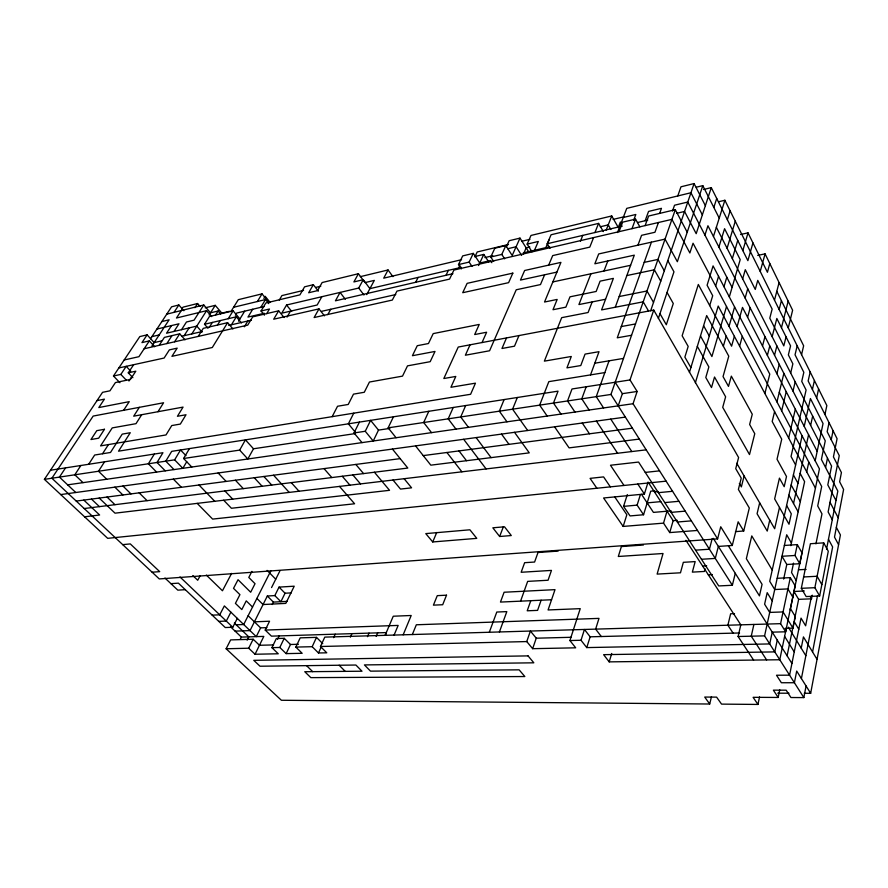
<?xml version="1.0" encoding="UTF-8"?>
<svg xmlns="http://www.w3.org/2000/svg" width="888" height="888" viewBox="0 0 888 888"><rect width="100%" height="100%" fill="white"/><g stroke="black" fill="none" stroke-linecap="round" stroke-linejoin="round"><path stroke-width="1.33" d="M804.262 693.273L810.666 693.295L840.414 534.942L836.363 527.361M273.537 644.921L259.463 645.276L253.158 639.238L230.636 639.904L226.129 648.762L281.396 700.266L709.712 704.018L704.706 697.058L716.594 697.124L721.556 704.117L757.941 704.439L753.102 697.313L778.177 697.457L773.37 690.154L786.18 690.187L790.931 697.524L803.851 697.591L806.071 685.969M812.564 651.959L832.622 546.953L828.46 539.305M819.646 595.992L828.282 551.226L823.687 542.846L810.411 543.734L801.32 588.311L806.149 596.558L819.646 595.992L814.873 587.69L823.687 542.846M801.409 678.565L817.515 595.637M826.528 549.284L837.828 491.097L821.4 459.451L825.263 440.848L716.361 227.25M801.22 648.162L803.44 636.918L817.038 659.351M811.532 595.959L805.638 625.807L801.032 618.126L789.576 675.169L776.512 675.235L781.373 682.75L794.394 682.728L796.703 671.062L810.666 693.295M804.306 590.997L793.961 591.464L798.634 599.345L811.51 598.823L812.231 595.171M815.95 543.878L821.977 513.875L817.715 505.96L821.689 486.502L693.051 243.245L689.865 252.958L671.927 219.369L453.935 270.063L449.55 279.11L396.969 291.098L392.341 300.055L314.13 317.538L318.992 308.88L324.453 315.839M778.177 697.457L779.742 689.798M787.101 655.788L794.105 621.5L798.8 629.259M794.349 620.268L798.634 599.345M825.574 467.488L827.483 458.141M831.235 439.76L833.088 430.724M785.014 628.36L792.962 628.149L795.315 616.605L790.442 608.535M786.202 628.782L779.764 659.751L609.201 661.871L603.618 654.667L774.769 651.892L777.255 640.126M790.12 609.934L819.435 468.908L779.287 392.274M829.048 422.655L827.161 431.701L839.26 455.622L828.127 511.943L832.267 519.691M551.559 599.744L500.466 602.075L504.107 592.24L555.011 589.643L548.074 609.956L580.241 608.657L569.907 640.537L581.007 640.27L586.757 647.596L769.707 643.933L772.238 632.145L785.614 631.801L795.16 585.847L790.32 577.633L777.178 578.299M799.755 563.725L795.004 555.477L781.995 556.277L786.79 564.468L799.755 563.725L802.019 552.869L797.313 544.599L784.359 545.465M785.614 631.801L780.585 623.665L790.32 577.633M795.004 555.477L797.313 544.599M793.528 563.136L791.541 572.56L796.225 580.563M815.173 460.783L823.043 423.543L810.411 398.534L804.217 426.351M824.963 414.496L826.85 405.55L724.874 200.266L718.514 201.765M757.941 704.439L759.551 696.891M783.649 579.087L786.79 564.468M790.842 545.676L804.606 481.651L800.144 473.348M806.715 471.839L808.802 462.137M803.851 697.591L764.579 635.875L786.701 534.776L791.408 543.012M793.539 503.518L808.58 434.765M810.633 425.396L812.664 416.128M816.649 397.913L818.603 388.955M802.108 435.83L769.718 581.285L774.713 589.521L787.934 588.922L792.818 597.125M812.42 389.477L814.418 380.519M779.486 507.448L774.669 528.737L736.763 463.303M810.178 371.994L808.147 380.952L837.084 438.705L833.432 456.876L841.424 472.549L839.637 481.773L843.6 489.477L834.498 537.107L838.583 544.677M753.901 624.453L751.248 636.197L766.599 659.906M769.73 520.213L767.232 531.068L757.076 513.741L759.673 502.852M788.677 438.039L795.326 409.224M753.59 660.073L738.095 636.507L740.814 624.841L685.925 540.326M793.006 391.12L795.182 381.84M801.564 354.645L803.64 345.787L776.8 291.308M781.662 410.811L786.224 391.686M790.686 373.016L792.873 363.847L788.366 354.923L790.564 345.854L776.834 318.459L772.16 336.685M797.18 345.821L795.038 354.778L803.829 372.327L801.742 381.396L806.093 390.01L791.042 456.476L795.615 464.968M709.712 704.018L711.477 696.647M735.475 531.623L743.7 531.002L749.317 508.003L738.383 489.443L741.247 478.144L735.73 468.664L738.605 457.509L653.735 310.09L458.23 347.053L443.822 378.521L455.799 376.445L450.915 387.279L475.457 383.172L470.607 394.283L118.548 451.171L130.258 432.734L122.233 434.121L110.501 452.469L94.661 455.033L88.667 464.28M623.986 485.47L610.478 465.245L638.572 462.06L718.725 585.936L732.367 585.27L735.275 573.326M774.58 411.632L772.183 421.489L781.729 439.194L777.022 459.24L786.502 476.501L784.193 486.691L779.442 478.121L774.647 498.912L789.01 524.231L791.286 513.808L786.601 505.461M776.945 401.898L783.882 373.382M776.911 373.748L779.231 364.346M786.047 336.829L783.804 345.898L769.785 318.17L772.149 309.102L757.764 280.375L755.266 289.433L745.287 269.686L742.668 278.832M788.267 327.872L792.618 310.256L765.079 253.879L757.697 255.4M701.476 559.274L715.284 558.419L718.359 546.42L732.278 545.476L738.161 521.811L743.7 531.002M744.111 475.99L741.358 486.901L739.349 483.461M764.89 393.495L769.774 374.126L713.075 265.901L707.092 285.237L712.698 295.715L709.701 305.572M774.536 355.211L776.878 345.932M781.473 327.694L788.156 301.132M767.365 355.367L769.785 345.976M779.131 309.501L781.407 300.644M157.975 411.71L163.57 402.764L93.173 416.072L51.881 478.232L159.285 578.932L717.604 538.894L720.734 526.773L732.278 545.476M712.22 538.539L709.434 549.228L695.57 550.149M762.515 346.009L764.968 336.619M774.491 300.155L779.087 282.562M705.061 568.797L704.373 571.45L692.351 572.127L695.171 561.593L683.338 562.326L680.474 572.793L657.12 574.103L663.036 553.513L618.303 556.476L621.4 546.575L643.423 544.999M769.796 263.547L767.432 272.283L748.018 232.867L740.525 234.499M739.615 346.131L742.301 336.386M747.585 317.249L750.171 307.859M760.228 271.439L765.079 253.879M734.365 336.308L731.59 346.176L698.323 284.471L682.139 335.775L688.178 346.42L684.87 357.109L690.886 367.61M737.107 326.562L742.49 307.426L817.171 451.315M745.121 298.046L747.729 288.778M697.48 530.447L669.741 532.578L673.16 520.668L648.795 483.161M723.354 346.22L726.218 336.23M729.048 326.351L734.598 306.982M752.957 242.901L747.874 260.65L711.288 187.623L703.562 189.51M726.517 306.526L711.91 356.543L700.488 335.964M729.326 296.903L740.204 259.629L724.575 228.704L718.903 247.064M742.845 250.594L748.018 232.867M669.741 532.578L663.536 523.132L667.01 511.211M695.382 382.772L718.214 306.06L815.428 488.156M723.975 286.702L726.795 277.211M732.345 258.586L737.739 240.426M609.201 661.871L611.721 653.468M689.421 372.416L706.67 315.573L728.77 356.177L723.043 376.579L728.493 386.402L731.335 376.146L752.269 414.23L749.639 424.475L754.767 433.699L749.505 454.567L722.721 407.337L725.629 396.803L714.529 377.023L711.51 387.568L705.794 377.489L708.868 366.944L697.324 346.364M715.65 285.98L718.559 276.368M727.083 248.274L735.286 221.223M627.328 494.561L623.565 506.371L630.047 515.928L643.556 514.751L650.738 491.186L654.8 490.786M663.536 523.132L623.165 526.429L603.585 497.99L644.388 494.028L648.085 482.062M643.556 514.751L637.118 505.128L640.403 494.572M727.361 219.702L730.114 210.811M586.757 647.596L590.143 636.807L584.448 629.459L581.007 640.27M713.453 236.474L724.874 200.266M623.165 526.429L626.85 514.729L614.74 496.914M704.939 235.098L707.936 225.752L831.579 466.111L827.805 484.892L835.997 500.521M713.83 207.437L716.716 198.457M711.288 187.623L696.192 233.677L684.559 211.466L676.578 213.353M717.604 538.894L633.055 403.729L637.14 391.464L630.014 379.942L653.735 310.09M658.352 318.47L673.97 271.806L667.798 260.584M696.303 187.213L702.797 185.625L677.344 261.705L665.057 239.116L598.69 253.946L594.838 263.792L634.31 255.156L615.262 307.248M618.203 405.86L622.366 393.673L615.184 382.251M650.638 310.833L694.083 183.561L680.974 186.802L677.777 195.948M532.645 648.684L536.252 638.195L530.402 631.057L526.751 641.569L532.645 648.684L575.69 647.818L569.907 640.537M541.114 600.221L537.584 610.378L527.217 610.8L530.791 600.688M732.367 585.27L610.944 394.45L675.302 209.69L648.629 216.017L645.121 225.596M672.482 211.078L674.536 205.217L687.778 202.042L732.089 287.412M609.046 360.828L596.248 396.647L603.574 407.958M651.415 242.169L617.26 337.817L631.557 335.264M658.441 222.5L654.956 232.268L641.569 235.32L637.961 245.166M520.568 601.165L527.661 581.385L548.051 580.241L551.47 570.407L521.156 572.272L524.642 562.692L534.598 562.037L538.006 552.514L558.186 551.082M659.795 213.009L661.471 208.336L648.562 211.422L645.154 220.735M499.411 631.967L506.826 611.621L496.792 612.032L489.31 632.267M586.191 386.768L581.784 398.823L589.155 410.034M590.531 374.903L599.023 351.681L585.059 354.101L580.774 365.556L566.944 367.865L571.295 356.476L544.366 361.139L561.682 317.66L588.1 312.521L592.163 301.92M631.979 228.66L635.553 219.114L622.655 222.167L619.014 231.668M633.655 220.268L635.83 214.474L623.254 217.482M617.482 232.545L626.75 208.369L690.953 192.74L702.353 214.896M603.984 270.984L607.825 260.961M499.644 536.496L492.829 527.805L504.506 526.795L511.288 535.553L499.644 536.496L503.407 526.695M618.215 227.672L620.39 222M590.942 273.782L578.92 304.562L605.583 299.245M606.204 230.048L611.732 215.951L530.991 235.453L527.15 244.122L531.979 251.781M594.938 232.534L598.59 223.388L551.071 234.754L547.208 243.745L550.016 248.285M593.595 237.584L589.787 247.13L552.702 255.589L548.684 265.124M580.441 241.159L582.783 235.387M517.327 397.502L512.576 409.19L527.683 430.502M412.332 634.532L416.339 624.775L598.989 618.381L595.637 629.126L601.298 636.518M504.14 399.556L499.334 411.177L506.981 421.822M403.163 634.809L411.2 615.495L393.251 616.216L385.115 635.342M518.981 335.564L514.496 346.187L501.964 348.496L506.504 337.928M544.61 274.792L540.481 284.582L516.228 289.777L489.599 350.76L465.368 355.222L470.052 344.822M432.734 541.958L476.789 538.361L469.907 529.792L425.763 533.61L432.734 541.958L436.73 532.478M394.083 635.075L398.157 625.418L265.212 630.069L269.564 621.223L254.401 621.833M385.425 634.964L386.447 632.578L271.451 636.152L265.212 630.069M376.157 636.419L377.689 632.855M545.82 247.641L549.073 240.06M534.476 250.294L538.317 241.469L527.15 244.122M367.477 636.674L369.019 633.122M465.689 405.539L460.706 416.96L468.464 427.35M523.443 254.046L526.173 247.874L529.825 247.019M350.383 637.162L351.948 633.655M453.235 407.481L448.196 418.836L455.988 429.137M482.04 342.546L486.624 332.234L474.68 334.554L479.243 324.431L433.2 333.611L428.46 343.534L417.26 345.709L412.421 355.711L435.02 351.437L430.192 361.682L407.503 365.856L402.519 376.124L369.441 382.029L364.28 392.274L353.491 394.139L348.229 404.462L337.54 406.249L332.168 416.65M528.882 252.17L520.002 238.106L512.187 255.489L505.827 245.576L494.849 248.207L490.764 257.009L493.639 261.383M333.633 637.651L335.209 634.176M506.338 246.875L509.146 240.726L520.002 238.106M322.744 643.656L316.505 637.362L300.2 637.85L295.837 647.086L312.188 646.697L318.481 652.98L326.762 652.813L320.479 646.497L324.775 637.118L780.585 623.665M428.815 411.288L423.676 422.51L431.535 432.645M318.481 652.98L321.145 647.152M490.764 257.009L501.787 254.423L505.827 245.576M312.188 646.697L316.505 637.362M478.565 265.545L483.794 254.412L488.7 261.849M290.487 644.488L284.216 638.317L276.334 638.55L271.917 647.663L279.82 647.474L286.147 653.624L290.487 644.488L298.435 644.277M474.936 256.754L477.211 251.97L508.491 244.478M396.081 437.729L388.145 427.838L393.428 416.805M461.405 268.864L458.497 264.591L469.13 262.093L473.293 253.369L479.742 263.048L490.431 260.561L491.841 262.704M279.82 647.474L284.216 638.317M458.73 267.943L459.906 265.501M277.533 639.282L279.154 635.919M389.81 428.416L378.499 430.103L373.226 441.014L365.246 431.268L354.023 432.956L362.015 442.613M458.497 264.591L462.704 255.899L473.293 253.369M445.998 275.28L448.407 270.352M226.129 648.762L248.696 648.218L255.056 654.245L263.825 636.396L241.37 637.096L230.58 626.828M291.331 592.873L285.048 593.228L280.886 601.698L274.825 595.593L267.321 596.015L250.016 630.602L235.098 631.124M365.246 431.268L370.607 420.357L378.499 430.103M248.696 648.218L253.158 639.238M274.825 595.593L279.043 587.112L294.217 586.191L285.825 603.385L263.059 604.539L256.887 598.423M266.899 627.638L260.606 627.872L256.266 636.629L224.364 605.916L219.725 614.818L212.199 615.162M272.183 604.528L273.382 602.097L287.179 601.376M354.023 432.956L359.418 422.1M271.55 587.579L279.887 570.929M247.142 640.159L248.784 636.863L234.377 623.065M353.746 413.164L348.385 423.82L355.433 432.345M240.271 639.282L241.37 637.096M415.673 282.273L418.137 277.411M270.918 570.695L243.689 624.519L236.197 624.808M170.929 583.66L178.399 583.15L225.263 627.539L232.778 627.261L237.318 618.381M230.869 612.176L226.285 621.067L218.759 621.378M251.926 571.395L248.795 577.455L255.034 583.705L250.671 592.24L238.04 579.709L233.522 588.367L239.927 594.649L235.42 603.374L241.814 609.579L246.254 600.876L252.536 607.037M231.635 573.359L222.455 590.764L206.371 575.113M392.907 276.645L388.067 269.963L383.727 278.166L461.571 259.685M366.711 294.616L374.325 280.397L365.024 282.595L358.408 273.715L322.144 282.539L317.538 290.631L308.68 292.751L313.32 284.693L318.326 291.142M321.845 296.703L317.16 305.006L281.762 313.175L286.546 305.006L358.719 288.045L363.248 279.698L369.908 288.644L461.338 267.332M200.122 575.812L197.713 580.253L192.829 575.546M358.408 273.715L353.901 281.929L363.248 279.698M354.956 433.622L253.502 448.773L247.83 458.996L239.671 450.094L183.594 458.497L191.797 467.033M327.794 314.607L330.758 309.257M239.671 450.094L245.421 439.86L253.502 448.773M287.035 317.094L290.465 311.166M284.105 317.538L278.643 310.822L273.715 319.203L318.992 308.88M186.724 461.749L182.839 468.32L174.636 459.84L44.4 479.354L107.681 538.339L666.111 481.152M279.276 300.066L281.918 295.593L303.563 290.376M266.7 313.653L269.453 309.024L261.039 311L264.458 315.162M183.594 458.497L189.466 448.573M174.636 459.84L180.53 449.972L185.947 455.633M260.817 307.326L265.479 299.567L268.787 303.629M261.039 311L265.823 303.008L299.933 294.849L304.584 286.824L313.32 284.693M263.858 298.457L265.157 296.292L269.996 302.253M252.703 309.257L247.974 317.072L264.313 313.264M257.387 301.52L262.027 293.861L268.598 301.931M244.344 326.795L247.852 320.99M238.561 321.19L244.677 311.166M154.323 454.057L148.374 463.769L156.599 472.083M235.364 315.262L236.73 313.042L264.324 306.493M231.424 324.786L236.319 316.805L241.469 322.932M232.9 328.915L227.606 322.688L212.31 347.497L171.939 356.332L177.178 348.14L169.375 349.883L164.125 358.042L118.848 367.943M230.891 311.633L238.284 299.689L262.027 293.861M228.249 318.703L233.111 310.833L239.927 318.947M217.449 325.097L220.268 320.579M215.407 315.34L218.126 311L220.624 313.941M209.535 326.939L212.354 322.433M207.981 328.26L204.529 324.275L209.446 316.494L233.111 310.833M198.191 336.43L203.285 328.349L227.606 322.688M209.135 315.007L215.24 305.35L221.845 313.131L229.437 311.311M191.819 333.921L206.582 310.678L211.666 316.616M141.703 414.696L136.008 423.665L112.232 427.905L100.577 445.887L166.012 434.942L171.761 425.552L180.342 424.076L186.003 414.752L177.445 416.272L183.05 407.104L133.7 416.172L139.349 407.337M184.127 335.686L189.122 327.894M218.126 311L210.5 312.842L203.774 304.984L194.05 320.18L186.469 322L181.529 329.681M104.54 461.804L98.501 471.251L106.727 479.243M194.883 307.703L197.58 303.518L200.044 306.382M102.531 453.757L108.447 444.577M174.559 341.813L179.698 333.833L185.015 339.827M123.621 410.312L129.226 401.654L98.823 407.559L104.407 399.145L97.014 400.621M166.844 343.578L171.995 335.62M174.004 331.446L178.965 323.787L156.899 329.071M171.539 325.574L166.567 333.2L196.792 326.096L201.965 332.034M181.341 310.534L176.468 318.015L206.582 310.678M80.875 465.49L74.803 474.803L83.028 482.639M159.207 345.321L164.38 337.396L179.698 333.833M181.685 309.224L183.039 307.148L197.58 303.518M128.949 381.008L131.979 376.401M151.97 345.932L169.12 319.802L161.849 321.578M174.015 312.354L178.854 304.973L183.86 310.733M150.449 338.828L171.606 306.804L178.854 304.973M65.523 467.887L59.441 477.1L75.78 492.507M132.878 377.7L128.283 372.816L133.633 364.713M154.69 346.731L149.362 340.881L138.928 356.687L124.165 359.984M119.902 382.728L113.475 375.99L120.835 374.414L126.196 366.333L130.758 371.184M161.538 340.903L154.157 342.601L147.108 334.854L141.969 342.601L149.362 340.881M44.4 479.354L102.553 392.329L109.946 390.82L115.418 382.573L130.403 379.431L135.797 371.206L128.283 372.816M113.475 375.99L139.805 336.585L147.108 334.854M166.744 314.152L203.774 304.984M205.217 307.814L215.24 305.35M233.6 307.27L265.479 299.567M315.817 287.412L320.79 286.214M360.251 276.679L388.067 269.963M521.855 241.27L529.947 239.327M613.12 219.414L623.698 216.872M474.581 256.599L483.794 254.412M507.636 248.751L516.117 246.742L521.656 255.433M600.221 226.784L608.236 224.886L610.877 229.504M484.881 257.598L492.74 255.744M151.892 336.641L159.196 334.931M204.529 324.275L236.319 316.805M547.208 243.745L622.255 226.118M637.473 222.533L647.74 220.124M523.265 252.902L549.65 246.753M278.643 310.822L252.714 316.85L247.73 325.13L144.167 348.751M181.596 336.274L202.187 331.524M228.738 325.408L251.426 320.168M452.924 273.693L335.442 300.799L340.082 292.418L345.332 299.289M321.534 311.344L395.771 294.55M556.92 272.094L520.457 280.075L524.642 270.496L560.939 262.382L544.533 302.02L557.176 299.434L552.991 309.723L565.867 307.159L569.996 296.814L596.159 291.464L600.099 281.152L613.386 278.377L601.587 309.901L643.212 301.82L648.495 310.955M552.847 281.929L630.613 265.29M644.2 262.382L657.975 259.429L664.302 270.818M626.85 275.558L654.367 269.797L660.761 281.196M619.18 296.536L646.975 290.998L653.524 302.408M621.278 326.562L635.497 323.954M594.805 363.203L623.498 358.408M604.839 372.583L548.828 381.64L539.649 405.139L547.175 416.05M50.505 470.229L162.959 452.702L157.021 462.482L165.246 470.851M630.014 379.942L572.005 388.977L567.532 400.954L574.958 412.065M388.145 427.838L610.944 394.45M622.366 393.673L637.14 391.464M67.655 484.848L633.055 403.729M60.728 494.572L625.352 417.105M76.246 501.087L400.177 458.619M423.232 455.6L632.4 428.171M84.205 508.535L407.814 468.054L392.429 449.062M639.338 439.083L569.086 447.874L554.578 426.817M84.571 516.805L99.634 515.007L83.816 500.088M646.187 449.839L115.029 513.175L99.201 498.079M645.265 472.405L659.562 470.862M654.478 491.919L658.263 491.541M122.722 544.644L130.292 543.911L159.696 571.639L152.126 572.216M658.385 492.674L672.571 491.297M647.174 502.886L660.794 501.631M623.565 506.371L637.118 505.128M664.801 502.586L678.932 501.287M671.139 510.855L653.446 512.398L641.513 494.316M671.128 512.365L685.203 511.144M673.16 520.668L677.267 520.335M677.366 522.011L691.386 520.868M185.292 589.676L177.822 590.154L164.957 578.033M702.641 566.078L706.682 565.834M798.456 569.796L806.138 569.386M708.313 574.802L712.331 574.58M803.64 576.956L817.115 576.268L821.844 584.593M801.32 588.311L814.873 587.69M734.498 613.641L730.635 613.775L727.883 625.219L733.111 633.144M536.252 638.195L570.94 637.295M590.143 636.807L739.56 632.978M320.479 646.497L526.751 641.569M738.095 636.507L764.579 635.875M255.056 654.245L278.255 653.779L271.917 647.663M286.147 653.624L302.153 653.302L295.837 647.086M777.721 693.184L789.01 693.217M91.464 499.089L99.423 506.637M179.987 576.956L232.778 627.261M107.015 497.047L114.974 504.684M248.141 615.739L260.606 627.872M114.863 487.146L122.91 494.971M122.944 486.036L130.98 493.906M306.56 665.645L312.698 671.65M139.15 492.84L147.108 500.666M267.321 596.015L273.382 602.097M339.138 665.234L345.232 671.361M173.371 479.12L181.396 487.301M197.18 503.374L212.621 519.091L354.601 503.774L339.494 486.402M279.043 587.112L285.048 593.228M267.11 570.396L275.735 579.209M173.993 469.597L165.779 461.161L171.695 451.348L558.041 391.153L553.49 403.063L560.961 414.074M198.979 484.992L214.741 501.287M223.676 500.221L231.424 508.269L389.543 490.32L374.414 472.227M224.886 490.931L232.712 499.134M120.835 374.414L126.351 380.231M218.126 472.982L226.129 481.429M235.398 480.219L243.301 488.633M254.268 477.744L262.149 486.28M263.869 476.49L271.739 485.07M273.582 475.213L289.211 492.407M291.275 482.628L299.023 491.231M324.02 468.598L331.801 477.555M342.257 476.257L349.928 485.159M352.836 474.925L360.495 483.905M355.822 464.435L363.558 473.593M392.996 480.031L400.499 489.077L411.588 487.823L404.107 478.699M286.546 305.006L291.653 311.366M415.54 445.887L430.824 465.168L529.27 452.858L514.518 432.312M446.919 452.492L461.893 471.806M458.996 450.904L466.5 460.706M463.669 439.294L486.091 468.92M358.719 288.045L363.947 295.005M476.112 437.584L491.097 457.631M501.531 434.088L509.002 444.355M596.88 488.245L590.076 478.366L603.585 476.9L610.334 486.868M469.13 262.093L472.016 266.4M582.262 423.021L589.477 433.799M596.414 421.079L617.571 453.246M637.828 484.049L644.388 494.028M501.787 254.423L504.639 258.83M610.778 419.103L631.779 451.548M713.297 538.361L791.93 663.469M728.449 545.931L759.451 595.881L762.071 584.337L746.342 558.685L751.781 535.919L772.227 570.04M784.615 636.407L794.249 651.925M772.227 600.887L767.188 592.662L764.612 604.195L769.707 612.409L783.061 611.932L792.962 628.149M788.366 627.206L805.849 655.71M810.189 596.558L811.51 598.823M598.59 223.388L603.329 231.579M659.962 313.653L666.322 324.742L673.282 303.518L667.066 292.441M611.732 215.951L617.637 226.34M635.553 219.114L639.848 226.851M788.899 495.149L798.123 511.777M703.596 325.696L709.29 336.053M791.164 484.97L800.31 501.609M793.406 474.902L797.968 483.283M675.302 209.69L687.212 232.212M830.036 502.297L838.205 517.737M694.083 183.561L705.372 205.683M702.797 185.625L719.236 218.137M446.52 595.182L442.69 604.728L433.422 605.15L437.273 595.648L446.52 595.182M512.842 273.127L508.613 282.662L462.715 292.707L467.121 283.35L512.842 273.127M104.473 429.293L98.668 438.195L90.976 439.527L96.792 430.658L104.473 429.293M528.049 655.888L253.768 660.339L260.006 666.222L355.91 665.034L361.982 671.217L304.762 671.716L310.844 677.633L524.852 676.534L519.136 669.841L370.496 671.139L364.435 664.923L533.832 662.814L528.049 655.888"/></g></svg>
